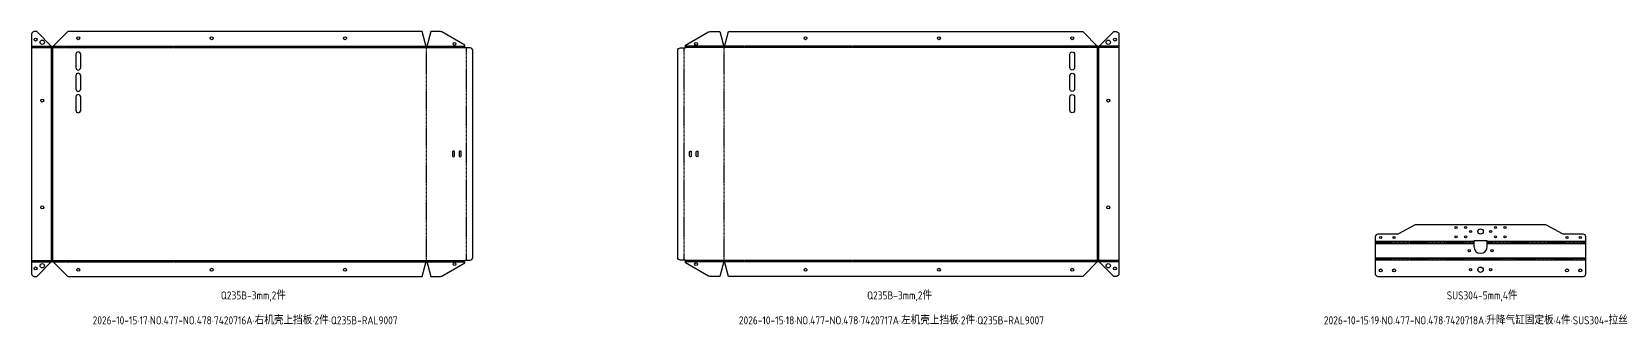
# Model space of a CAD drawing. Header units: inches. Extents: x -1146 to 51400, y 26380 to 29836.
# Drawn here: x 32556 to 38478, y 26431 to 27528 of the extents above; entities that cross this region are included whole.
import ezdxf

# ---------------------------------------------------------------- set-up
doc = ezdxf.new("R2010")
doc.units = ezdxf.units.IN
doc.header["$LTSCALE"] = 0.194989
doc.linetypes.add('CENTER', pattern=[50.8, 31.75, -6.35, 6.35, -6.35])
doc.layers.add('可见 (ISO)', color=7, linetype='Continuous', lineweight=25)
doc.layers.add('折弯线', color=1, linetype='CENTER')
doc.styles.add('Z-English', font='gbenor.shx', dxfattribs={"height": 10, "bigfont": 'hztxt.shx'})

msp = doc.modelspace()

# ---------------------------------------------------------------- linework, layer by layer
at = {"layer": '可见 (ISO)'}
for points in [[(32555.9, 26620.7, 0.414214), (32565.9, 26610.7), (32575.2, 26610.7), (32633.4, 26668.9), (32691.6, 26610.7), (34019.8, 26610.7), (34035.9, 26671), (34052.1, 26610.7), (34088.9, 26610.7, 0.131644), (34093.9, 26612), (34180.5, 26662), (34180.5, 26671.7), (34199.7, 26671.7, 0.414214), (34209.7, 26681.7), (34209.7, 27457.2, 0.414214), (34199.7, 27467.2), (34180.5, 27467.2), (34180.5, 27476.9), (34093.9, 27526.9, 0.131644), (34088.9, 27528.2), (34052.1, 27528.2), (34035.9, 27467.9), (34019.8, 27528.2), (32691.6, 27528.2), (32633.4, 27470), (32575.2, 27528.2), (32565.9, 27528.2, 0.414214), (32555.9, 27518.2)], [(36632.1, 26620.7, -0.414214), (36622.1, 26610.7), (36612.8, 26610.7), (36554.6, 26668.9), (36496.4, 26610.7), (35168.2, 26610.7), (35152.1, 26671), (35135.9, 26610.7), (35099.1, 26610.7, -0.131644), (35094.1, 26612), (35007.5, 26662), (35007.5, 26671.7), (34988.3, 26671.7, -0.414214), (34978.3, 26681.7), (34978.3, 27457.2, -0.414214), (34988.3, 27467.2), (35007.5, 27467.2), (35007.5, 27476.9), (35094.1, 27526.9, -0.131644), (35099.1, 27528.2), (35135.9, 27528.2), (35152.1, 27467.9), (35168.2, 27528.2), (36496.4, 27528.2), (36554.6, 27470), (36612.8, 27528.2), (36622.1, 27528.2, -0.414214), (36632.1, 27518.2)], [(32739.9, 27393.2), (32739.9, 27443.2, 1), (32721.9, 27443.2), (32721.9, 27393.2, 1)], [(36448.1, 27393.2), (36448.1, 27443.2, -1), (36466.1, 27443.2), (36466.1, 27393.2, -1)], [(32739.9, 27313.2), (32739.9, 27363.2, 1), (32721.9, 27363.2), (32721.9, 27313.2, 1)], [(36448.1, 27313.2), (36448.1, 27363.2, -1), (36466.1, 27363.2), (36466.1, 27313.2, -1)], [(32739.9, 27233.2), (32739.9, 27283.2, 1), (32721.9, 27283.2), (32721.9, 27233.2, 1)], [(36448.1, 27233.2), (36448.1, 27283.2, -1), (36466.1, 27283.2), (36466.1, 27233.2, -1)], [(34141, 27062), (34141, 27077, 1), (34134, 27077), (34134, 27062, 1)], [(34166, 27062), (34166, 27077, 1), (34159, 27077), (34159, 27062, 1)], [(35022, 27062), (35022, 27077, -1), (35029, 27077), (35029, 27062, -1)], [(35047, 27062), (35047, 27077, -1), (35054, 27077), (35054, 27062, -1)], [(37593.2, 26620.7, 0.414214), (37603.2, 26610.7), (38372.2, 26610.7, 0.414214), (38382.2, 26620.7), (38382.2, 26758.9, 0.414214), (38372.2, 26768.9), (38299.8, 26768.9, -0.124937), (38295, 26770.1), (38235, 26802.7, 0.124937), (38230.2, 26803.9), (37745.3, 26803.9, 0.124937), (37740.5, 26802.7), (37680.5, 26770.1, -0.124937), (37675.7, 26768.9), (37603.2, 26768.9, 0.414214), (37593.2, 26758.9)], [(37962.7, 26743.9), (37962.7, 26722.3, 1), (38012.7, 26722.3), (38012.7, 26743.9)]]:
    msp.add_lwpolyline(points, format="xyb", close=True, dxfattribs=at)
for centre, radius in [((32570.9, 27498.2), 5.5), ((32595.9, 27488.2), 8), ((32730.9, 27503.2), 5.5), ((33230.9, 27503.2), 5.5), ((33730.9, 27503.2), 5.5), ((34141.2, 27482.2), 5.5), ((35046.8, 27482.2), 5.5), ((35457.1, 27503.2), 5.5), ((35957.1, 27503.2), 5.5), ((36457.1, 27503.2), 5.5), ((36592.1, 27488.2), 8), ((36617.1, 27498.2), 5.5), ((32595.9, 27269.5), 5.5), ((36592.1, 27269.5), 5.5), ((32595.9, 26869.5), 5.5), ((36592.1, 26869.5), 5.5), ((37895.7, 26793.9), 4.19), ((37931.7, 26793.9), 4.19), ((37950.2, 26778.9), 4.19), ((37987.7, 26778.9), 10), ((38025.2, 26778.9), 4.19), ((38043.7, 26793.9), 4.19), ((38079.7, 26793.9), 4.19), ((37613.7, 26756.4), 4.19), ((37663.7, 26756.4), 4.19), ((37895.7, 26758.9), 4.19), ((37931.7, 26758.9), 4.19), ((37945.2, 26707.3), 4.19), ((38030.2, 26707.3), 4.19), ((38043.7, 26758.9), 4.19), ((38079.7, 26758.9), 4.19), ((38311.7, 26756.4), 4.19), ((38361.7, 26756.4), 4.19), ((32595.9, 26650.7), 8), ((34141.2, 26656.7), 5.5), ((35046.8, 26656.7), 5.5), ((36592.1, 26650.7), 8), ((32570.9, 26640.7), 5.5), ((32730.9, 26635.7), 5.5), ((33230.9, 26635.7), 5.5), ((33730.9, 26635.7), 5.5), ((35457.1, 26635.7), 5.5), ((35957.1, 26635.7), 5.5), ((36457.1, 26635.7), 5.5), ((36617.1, 26640.7), 5.5), ((37613.7, 26633.2), 5.5), ((37663.7, 26633.2), 5.5), ((37950.2, 26635.7), 4.19), ((37987.7, 26635.7), 10), ((38025.2, 26635.7), 4.19), ((38311.7, 26633.2), 5.5), ((38361.7, 26633.2), 5.5)]:
    msp.add_circle(centre, radius, dxfattribs=at)
at = {"layer": '折弯线', "color": 5, "linetype": 'CENTER'}
for points in [[(32555.9, 27473.2), (32632.7, 27473.2)], [(32555.9, 27468.2), (32632.7, 27468.2)], [(32630.9, 26668.9), (32630.9, 27470)], [(32634.1, 27473.2), (34035.2, 27473.2)], [(32634.1, 27468.2), (34035.2, 27468.2)], [(32635.9, 26668.9), (32635.9, 27470)], [(34036.7, 27473.2), (34180.5, 27473.2)], [(34036.7, 27468.2), (34180.5, 27468.2)], [(35151.3, 27473.2), (35007.5, 27473.2)], [(35151.3, 27468.2), (35007.5, 27468.2)], [(36553.9, 27473.2), (35152.8, 27473.2)], [(36553.9, 27468.2), (35152.8, 27468.2)], [(36552.1, 26668.9), (36552.1, 27470)], [(36632.1, 27473.2), (36555.3, 27473.2)], [(36632.1, 27468.2), (36555.3, 27468.2)], [(36557.1, 26668.9), (36557.1, 27470)], [(37593.2, 26742.3), (37962.7, 26742.3)], [(37593.2, 26733.9), (37962.7, 26733.9)], [(38012.7, 26742.3), (38382.2, 26742.3)], [(38012.7, 26733.9), (38382.2, 26733.9)], [(32555.9, 26670.7), (32632.7, 26670.7)], [(32555.9, 26665.7), (32632.7, 26665.7)], [(32634.1, 26670.7), (34035.2, 26670.7)], [(32634.1, 26665.7), (34035.2, 26665.7)], [(34036.7, 26670.7), (34180.5, 26670.7)], [(34036.7, 26665.7), (34180.5, 26665.7)], [(35151.3, 26670.7), (35007.5, 26670.7)], [(35151.3, 26665.7), (35007.5, 26665.7)], [(36553.9, 26670.7), (35152.8, 26670.7)], [(36553.9, 26665.7), (35152.8, 26665.7)], [(36632.1, 26670.7), (36555.3, 26670.7)], [(36632.1, 26665.7), (36555.3, 26665.7)], [(37593.2, 26680.7), (38382.2, 26680.7)], [(37593.2, 26672.3), (38382.2, 26672.3)]]:
    msp.add_lwpolyline(points, dxfattribs=at)
at = {"layer": '折弯线', "color": 1, "linetype": 'CENTER', "ltscale": 0.5}
for points in [[(32555.9, 27470.7), (32632.7, 27470.7)], [(32633.4, 26668.9), (32633.4, 27470)], [(32634.1, 27470.7), (34035.2, 27470.7)], [(34035.9, 26671), (34035.9, 27467.9)], [(34036.7, 27470.7), (34180.5, 27470.7)], [(34186.3, 26671.7), (34186.3, 27467.2)], [(35001.7, 26671.7), (35001.7, 27467.2)], [(35151.3, 27470.7), (35007.5, 27470.7)], [(35152.1, 26671), (35152.1, 27467.9)], [(36553.9, 27470.7), (35152.8, 27470.7)], [(36554.6, 26668.9), (36554.6, 27470)], [(36632.1, 27470.7), (36555.3, 27470.7)], [(37593.2, 26738.1), (37962.7, 26738.1)], [(38012.7, 26738.1), (38382.2, 26738.1)], [(32555.9, 26668.2), (32632.7, 26668.2)], [(32634.1, 26668.2), (34035.2, 26668.2)], [(34036.7, 26668.2), (34180.5, 26668.2)], [(35151.3, 26668.2), (35007.5, 26668.2)], [(36553.9, 26668.2), (35152.8, 26668.2)], [(36632.1, 26668.2), (36555.3, 26668.2)], [(37593.2, 26676.5), (38382.2, 26676.5)]]:
    msp.add_lwpolyline(points, dxfattribs=at)

# ---------------------------------------------------------------- texts
at = {"color": 3, "style": 'Z-English'}
for s, p in [('Q235B-3mm,2件', (33265.5, 26524.4)), ('Q235B-3mm,2件', (35687.9, 26524.4)), ('SUS304-5mm,4件', (37861.1, 26524.4))]:
    msp.add_text(s, height=30, dxfattribs=at).set_placement(p)
at = {"color": 2, "style": 'Z-English'}
for s, p in [('2026-10-15·17·NO.477-NO.478·7420716A·右机壳上挡板·2件·Q235B-RAL9007', (32784.9, 26431)), ('2026-10-15·18·NO.477-NO.478·7420717A·左机壳上挡板·2件·Q235B-RAL9007', (35207.3, 26431)), ('2026-10-15·19·NO.477-NO.478·7420718A·升降气缸固定板·4件·SUS304-拉丝', (37400.6, 26431))]:
    msp.add_text(s, height=30, dxfattribs=at).set_placement(p)

doc.saveas('drawing.dxf')
